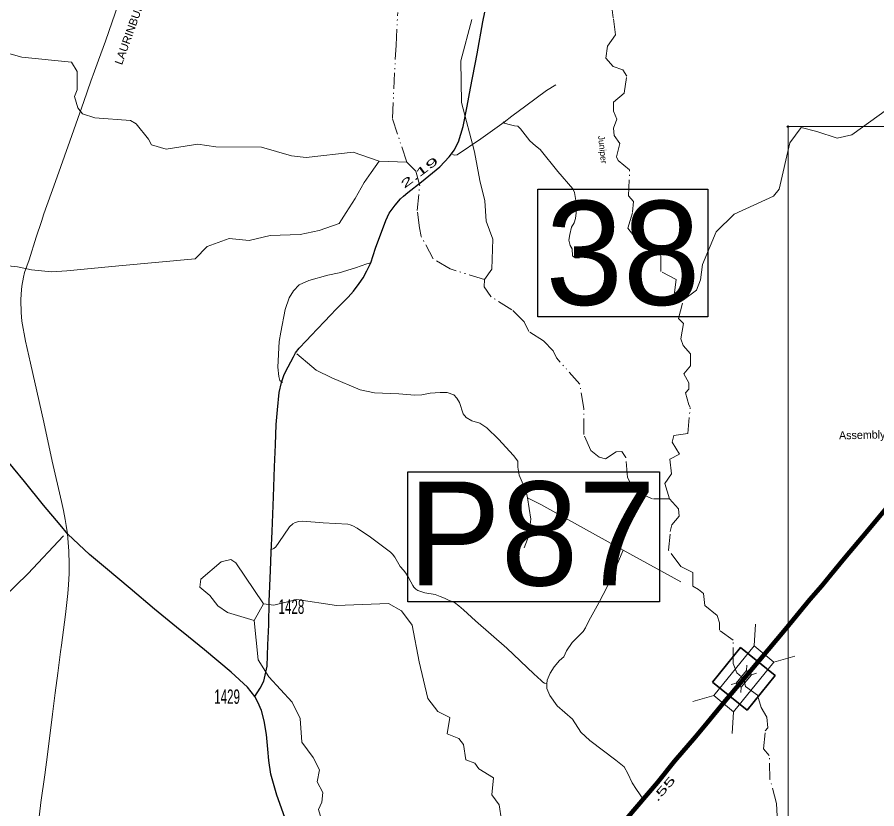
# Model space of a CAD drawing. Extents: x 546621 to 580268, y 97765 to 143943.
# Drawn here: x 569101 to 571786, y 118729 to 121203 of the extents above; entities that cross this region are included whole.
import ezdxf
from ezdxf.enums import TextEntityAlignment as Align

# ---------------------------------------------------------------- set-up
doc = ezdxf.new("R2010")
doc.units = 0
doc.header["$LTSCALE"] = 10
doc.header["$PDMODE"] = 32
doc.header["$PDSIZE"] = 5
doc.linetypes.add('DASH_DOUBLE_DOT', pattern=[9.2, 5, -1.2, 0.3, -1.2, 0.3, -1.2])
doc.linetypes.add('LONG_DASHED', pattern=[7.5, 6, -1.5])
for name, color, linetype in [('1', 7, 'Continuous'), ('14', 7, 'Continuous'), ('21', 7, 'Continuous')]:
    doc.layers.add(name, color=color, linetype=linetype)
for name, color, linetype, lineweight in [('17', 7, 'Continuous', 25), ('22', 7, 'Continuous', 25), ('28', 7, 'Continuous', 25), ('31', 7, 'Continuous', 35), ('32', 7, 'Continuous', 25), ('35', 7, 'Continuous', 13), ('44', 7, 'Continuous', 13), ('50', 7, 'Continuous', 13), ('59', 7, 'DASH_DOUBLE_DOT', 13), ('60', 7, 'Continuous', 13), ('62', 7, 'Continuous', 13), ('63', 7, 'Continuous', 13), ('8', 7, 'Continuous', 13)]:
    doc.layers.add(name, color=color, linetype=linetype, lineweight=lineweight)

msp = doc.modelspace()

# ---------------------------------------------------------------- linework, layer by layer
at = {"layer": '1'}
msp.add_point((571509.1, 120861.17), dxfattribs=at)
at = {"layer": '28', "lineweight": 120}
for points in [[(571371.01, 119135.03), (571419.99, 119193.42), (571500.9, 119290.59), (571577.58, 119383.51), (571614.54, 119426.28), (571641.65, 119458.93), (571686.01, 119512.27), (571758.22, 119598.9), (571809.16, 119659.88), (571890.79, 119756.62), (571974.7, 119857.92), (572026.26, 119917.36), (572045.1, 119940.81), (572076.35, 119978.05), (572112.11, 120020.58), (572156.57, 120075.76), (572213.28, 120141.88), (572295.16, 120239.05)], [(570804.13, 118456.92), (570912.15, 118589.25), (571009.95, 118704.34), (571063.84, 118767.54), (571100.89, 118810.7), (571154.24, 118877.51), (571220.2, 118954.05), (571256.97, 118997.22), (571308.5, 119061.01), (571371.01, 119135.03)]]:
    msp.add_lwpolyline(points, dxfattribs=at)
at = {"layer": '31', "lineweight": 25}
for points in [[(570727.03, 120665.61), (571258.96, 120665.61), (571258.96, 120266.38), (570727.03, 120266.38)], [(570321.43, 119781.88), (571107.98, 119781.88), (571107.98, 119376.01), (570321.43, 119376.01)]]:
    msp.add_lwpolyline(points, close=True, dxfattribs=at)
at = {"layer": '31'}
msp.add_lwpolyline([(571273.23, 119124.88), (571360.78, 119232.8), (571468.78, 119145.19), (571381.24, 119037.26)], close=True, dxfattribs=at)
at = {"layer": '32'}
for points in [[(569843.72, 119080.12), (569860.69, 119105.69), (569872.14, 119127.78), (569881.93, 119174.7), (569884.52, 119241.02), (569887.25, 119304.38), (569888.76, 119376.98), (569892.88, 119473.24), (569894.35, 119531.2), (569897.72, 119595.77), (569901.84, 119704.29), (569905.29, 119797.58), (569908.02, 119867.04), (569910.13, 119929.8), (569914.27, 119975.62), (569919.5, 120030.3), (569927.27, 120061.8), (569935.45, 120085.94), (569947.29, 120110.78), (569964.05, 120141.47), (569970.92, 120153.61), (569982.01, 120168.49), (570003.63, 120191.25), (570020.73, 120209.6), (570038, 120228.51), (570062.42, 120253.33), (570078.37, 120270.51), (570099.11, 120292.12), (570118.33, 120310.94), (570135.09, 120328.53), (570151.45, 120347.35), (570169.44, 120370.67), (570182.11, 120388.26), (570193.56, 120410.77), (570206.15, 120435.65), (570220.44, 120480.88), (570228.21, 120501.34), (570232.71, 120514.43), (570252.3, 120567.45), (570263.34, 120590.77), (570282.11, 120615.6), (570298.87, 120635.24), (570307.46, 120643.83), (570320.95, 120655.7), (570364.29, 120688.43), (570421.01, 120735.7), (570450.85, 120766.38), (570454.53, 120771.7), (570466.39, 120787.65), (570480.23, 120814.05), (570494.54, 120861.51), (570506.81, 120924.92), (570516.97, 120981.57), (570538.25, 121088.98), (570555.82, 121188.65), (570561.52, 121218.84)], [(569259.67, 119586.91), (569235.2, 119616.02), (569183.51, 119678.21), (569124.34, 119752.26), (569055.47, 119835.66)], [(569843.72, 119080.12), (569820.53, 119109), (569769.52, 119156.44), (569686.28, 119225.31), (569636.39, 119266.22), (569598.68, 119296.82), (569529.83, 119353.07), (569453.65, 119417.31), (569377.2, 119481.89), (569327.19, 119523.59), (569259.67, 119586.91)], [(569968.91, 118614.75), (569942.82, 118687.36), (569911.97, 118771.24), (569893.13, 118836.99), (569887.34, 118879.83), (569883.96, 118915.6), (569879.61, 118960.88), (569872.84, 119003.42), (569864.15, 119035.81), (569852.62, 119062.66), (569843.72, 119080.12)]]:
    msp.add_lwpolyline(points, dxfattribs=at)
at = {"layer": '35'}
for points in [[(570458.54, 120776.45), (570465.86, 120772.17), (570475.43, 120772.87), (570549.81, 120822.59), (570622.69, 120874.98), (570646.43, 120894.26), (570690.35, 120926.01), (570754.83, 120974.08), (570783.38, 120992.15)], [(570619.59, 120876.56), (570623.68, 120872.24), (570634.05, 120868.58), (570654.79, 120863.08), (570665.16, 120862.47), (570673.09, 120853.93), (570702.98, 120816.69), (570720.67, 120800.82), (570735.31, 120789.22), (570790.21, 120720.85), (570836.57, 120667.13), (570842.01, 120654.71), (570846.28, 120630.29), (570848.11, 120608.31), (570846.89, 120591.22), (570845.67, 120574.13), (570841.4, 120560.7), (570832.25, 120547.27), (570827.37, 120523.46), (570824.32, 120506.37), (570828.59, 120489.88), (570835.3, 120478.9), (570835.91, 120457.53), (570843.84, 120450.82), (570857.26, 120450.82)], [(570206.15, 120435.65), (570193.7, 120431.99), (570158.3, 120419.79), (570107.13, 120404.01), (570071.73, 120396.57), (570012.23, 120380.19), (569982.02, 120366.38), (569964.33, 120347.45), (569950.91, 120325.48), (569938.71, 120289.46), (569924.68, 120218.65), (569919.92, 120189.75), (569915.65, 120109.78), (569918.09, 120080.47), (569921.14, 120067.65), (569929.83, 120061.05)], [(569974.45, 120150.96), (570021.18, 120111), (570035.44, 120099.45), (570084.22, 120075.64), (570173.07, 120038.35), (570217.6, 120028.59), (570293.52, 120025.59), (570342.93, 120021.93), (570364.89, 120023.15), (570391.12, 120028.03), (570422.84, 120030.47), (570444.19, 120029.86), (570464.93, 120022.54), (570474.69, 120012.16), (570482.62, 119999.34), (570494.21, 119963.94), (570503.36, 119951.73), (570521.05, 119941.96), (570546.67, 119934.02), (570568.21, 119919.21), (570604.2, 119883.8), (570651.78, 119833.13), (570664.59, 119815.43), (570665.2, 119796.51), (570669.47, 119772.09), (570690.82, 119720.2), (570695.7, 119701.28), (570705.45, 119634.49), (570701.79, 119600.92), (570695.08, 119571.61), (570684.71, 119544.76)], [(570695.7, 119701.28), (570737.17, 119680.28), (570993.98, 119537.43), (571174.15, 119438.45)], [(569895.91, 119539.76), (569903.05, 119542.74), (569909.3, 119547.5), (569918.82, 119561.2), (569951.84, 119610.32), (569962.55, 119619.85), (569969.09, 119624.01), (569981.29, 119627.29), (569993.49, 119628.18), (570056.86, 119622.82), (570134.5, 119618.36), (570141.64, 119616.57), (570149.97, 119613.59), (570163.66, 119606.45), (570204.71, 119578.17), (570267.18, 119530.83), (570273.43, 119524.88), (570280.87, 119515.65), (570297.83, 119486.77), (570308.24, 119475.16), (570315.68, 119465.34), (570322.52, 119454.02), (570330.55, 119438.24), (570337.1, 119426.63), (570340.67, 119421.57), (570346.32, 119415.92), (570353.16, 119411.45), (570374.58, 119404.01), (570406.41, 119398.35), (570422.18, 119392.1), (570435.57, 119387.04), (570448.95, 119381.08), (570467.1, 119373.64), (570481.08, 119363.52), (570495.36, 119351.02), (570533.14, 119316.48), (570630.43, 119231.34), (570714.62, 119150.66), (570738.12, 119130.12), (570743.18, 119124.76), (570748.83, 119121.48), (570755.47, 119120.01)], [(570993.98, 119537.43), (570979.82, 119503.04), (570945.66, 119424.29), (570918.2, 119372.41), (570886.48, 119316.24), (570876.72, 119294.27), (570869.4, 119283.28), (570854.15, 119268.02), (570835.24, 119248.48), (570817.55, 119222.23), (570808.54, 119203.64), (570795.12, 119192.04), (570778.65, 119173.12), (570766.45, 119152.97), (570756.69, 119130.99), (570755.47, 119120.01), (570756.08, 119104.74), (570765.23, 119083.38), (570787.8, 119050.41), (570835.38, 119009.51), (570862.13, 118968.86), (570890.19, 118942), (570971.32, 118880.95), (570997.45, 118859.83), (571008.43, 118839.68), (571022.46, 118810.38), (571035.88, 118789.63), (571056.3, 118758.69)]]:
    msp.add_lwpolyline(points, dxfattribs=at)
at = {"layer": '44'}
for points in [[(569417.63, 121245.69), (569377.34, 121128.28), (569354.96, 121068.8), (569342.83, 121034.49), (569331.48, 121003.52), (569309.77, 120939.58), (569265.47, 120815.49), (569220.94, 120690.06), (569184.43, 120588.25), (569176.64, 120565.08), (569160.5, 120515.62), (569138.13, 120444.77), (569123.77, 120405.56), (569120.43, 120391.08), (569115.86, 120362.34), (569113.64, 120338.06), (569112.52, 120318.46), (569113.53, 120280.36), (569115.31, 120252.73), (569127, 120190.8), (569142.47, 120121.74), (569169.63, 120002.1), (569184.66, 119937.05), (569210.92, 119815.18), (569239.64, 119689.31), (569246.1, 119661.02), (569251.44, 119633.61), (569253.89, 119614.68), (569258.18, 119587.96)], [(569258.18, 119587.96), (569262.13, 119534.7), (569263.69, 119493.93), (569263.69, 119464.52), (569261.79, 119429.1), (569259.79, 119401.69), (569252.11, 119336.64), (569239.64, 119240.62), (569236.53, 119219.46), (569227.96, 119153.07), (569220.27, 119091.58), (569211.93, 119024.74), (569196.12, 118898.42), (569187.1, 118835.37), (569175.53, 118748.71), (569170.85, 118712.17), (569161.84, 118643.78), (569146.03, 118522.81), (569130.67, 118403.39), (569121.87, 118334.77), (569105.84, 118210.68), (569094.27, 118131.59)]]:
    msp.add_lwpolyline(points, dxfattribs=at)
at = {"layer": '50'}
for p, q in [((571407.03, 119305.85), (571402.93, 119237.9)), ((571530.71, 119205.54), (571465.07, 119187.5)), ((571276.95, 119082.56), (571211.3, 119064.53)), ((571339.08, 119032.17), (571334.99, 118964.22))]:
    msp.add_line(p, q, dxfattribs=at)
at = {"layer": '50', "linetype": 'LONG_DASHED'}
for p, q in [((571380.01, 119177.74), (571378.99, 119160.75)), ((571410.93, 119152.66), (571394.52, 119148.15)), ((571347.49, 119121.92), (571331.08, 119117.41)), ((571363.03, 119109.32), (571362, 119092.33))]:
    msp.add_line(p, q, dxfattribs=at)
at = {"layer": '50'}
msp.add_lwpolyline([(571339.08, 119032.17), (571465.07, 119187.5), (571402.93, 119237.9), (571276.95, 119082.56)], close=True, dxfattribs=at)
at = {"layer": '50', "linetype": 'LONG_DASHED'}
msp.add_lwpolyline([(571363.03, 119109.32), (571394.52, 119148.15), (571378.99, 119160.75), (571347.49, 119121.92)], close=True, dxfattribs=at)
at = {"layer": '59', "linetype": 'Continuous'}
for points in [[(570318.31, 120750.14), (570231.75, 120752.86), (570150.69, 120781.49), (570003.44, 120764.42), (569957.75, 120769.34), (569863.88, 120797.22), (569721.5, 120798.05), (569665.75, 120806.17), (569566.69, 120791.16), (569520.94, 120804.07), (569510.88, 120822.27), (569472.81, 120870.05), (569455.12, 120880.41), (569343.56, 120888.63), (569305.44, 120901.4), (569290.19, 120919.7), (569280.12, 120954.91), (569288.06, 120975.77), (569288.06, 121033.77), (569270.69, 121062.14), (569115.56, 121078.23), (568988.75, 121113.78), (568920.5, 121150.15), (568711.06, 121470.42)], [(570560.62, 120383.2), (570583.5, 120415.75), (570586.56, 120509.71), (570566.44, 120566.14), (570561.56, 120629.25), (570546.62, 120692.55), (570529.25, 120781.94), (570489.31, 120936.78), (570487.5, 121066.84), (570521, 121196.21)], [(571182.44, 120319.77), (571223.25, 120349.97), (571236.06, 120382.72), (571241.56, 120430.62), (571285.12, 120532.78), (571341.25, 120587.68), (571463.5, 120643.26), (571481.12, 120665.91), (571515, 120810.27), (571550.62, 120858.57), (571598.81, 120845.59), (571662.19, 120825.33), (571708.25, 120835.42), (571820.12, 120916.2), (571871.31, 120989.2), (571909.69, 121030.45), (571930.12, 121088.05), (571999.31, 121186.7)], [(570656.62, 118558.79), (570646.88, 118653.02), (570613.94, 118693.69), (570606.62, 118741.84), (570583.75, 118772.3), (570589.25, 118826.22), (570543.56, 118854.12), (570531.06, 118871.39), (570503, 118881.94), (570495.69, 118930.12), (570480.44, 118948.43), (570444.75, 118963.13), (570452.69, 119013.98), (570414.94, 119032.74), (570384.44, 119073.36), (570357, 119187.95), (570334.75, 119302.42), (570301.81, 119348.09), (570261.31, 119370.91), (570098.81, 119364.16), (569974.5, 119382.63), (569903.12, 119365.05), (569870.25, 119369.72)], [(570034.5, 118602.23), (570039.69, 118655.13), (570054.94, 118683.84), (570042.44, 118727.09), (570052.81, 118749.89), (570055.56, 118779.86), (570037.88, 118813.22), (570045.5, 118851.07), (570025.38, 118889.48), (569990, 118937.2), (569985.44, 119011.32), (569960.12, 119061.82), (569887, 119141.32), (569854.06, 119194.98), (569841.88, 119317.27)]]:
    msp.add_lwpolyline(points, dxfattribs=at)
at = {"layer": '59'}
for points in [[(571182.44, 120319.77), (571154.69, 120342.33), (571159.88, 120383.23), (571111.75, 120408.2), (571112, 120459.22), (571101.94, 120472.42), (571038.56, 120505.7), (571008.38, 120543.3), (571023.62, 120594.02), (571026.38, 120626.98), (571011.12, 120645.28), (571014.19, 120726.25), (570978.81, 120754.95), (570973.62, 120767.05), (570984, 120807.86), (570966.31, 120833.22), (570963.88, 120856.27), (570974.25, 120884.08), (570964.19, 120909.28), (570964.19, 120937.29), (570997.44, 120965.63), (571005.38, 121018.5), (570992.56, 121038.75), (570962.38, 121049.36), (570939.5, 121074.81), (570944.69, 121112.73), (570970.31, 121148.23), (570963, 121201.38), (570953.25, 121272.59)], [(570318.31, 120750.14), (570273.19, 120887.08), (570284.5, 121115.91), (570290, 121217.83)], [(570560.62, 120383.2), (570453.94, 120416.34), (570400.62, 120447.41), (570363.12, 120518.18), (570357.94, 120544.28), (570350.62, 120599.45), (570358.56, 120676.32), (570346.06, 120721.56), (570318.31, 120750.14)], [(571139.12, 119697.47), (571085.81, 119697.54), (571030, 119722.65), (571007.44, 119764.12), (571002.56, 119827.23), (570989.81, 119845.48), (570972.12, 119844.84), (570938.88, 119822.49), (570918.75, 119827.9), (570893.5, 119848.42), (570870.94, 119898.88), (570871.25, 119979.91), (570858.75, 120056.16), (570785.56, 120138.65), (570775.5, 120160.86), (570745.06, 120191.48), (570699.62, 120220.39), (570684.38, 120250.7), (570646.56, 120288.46), (570580.44, 120329.8), (570560.31, 120360.2), (570560.62, 120383.2)], [(571139.12, 119697.47), (571124.19, 119745.78), (571144.62, 119776.38), (571139.75, 119821.48), (571170.25, 119836.88), (571147.69, 119875.34), (571152.88, 119895.25), (571195.81, 119902.4), (571203.75, 119984.26), (571198.88, 119991.36), (571188.81, 120029.58), (571199.19, 120040.36), (571199.19, 120060.36), (571183.94, 120088.67), (571204.38, 120113.28), (571204.69, 120151.29), (571181.81, 120176.74), (571174.5, 120197.91), (571182.12, 120245.76), (571166.88, 120261.05), (571182.44, 120319.77)], [(571371.01, 119135.03), (571349.14, 119153.86), (571337.56, 119183.38), (571337.88, 119256.4), (571294.88, 119287.26), (571294.88, 119310.25), (571287.25, 119333.41), (571249.5, 119364.18), (571244.62, 119402.28), (571229.38, 119414.59), (571211.69, 119424.95), (571211.69, 119467.97), (571173.88, 119486.73), (571135.81, 119537.5), (571141.25, 119595.4), (571146.44, 119616.31), (571169.31, 119643.86), (571166.88, 119666.91), (571139.12, 119697.47)], [(571404.62, 118308.8), (571400.06, 118377.92), (571410.38, 118418.71), (571438.44, 118469.17), (571471.69, 118504.52), (571481.75, 118507.31), (571507.31, 118544.8), (571507.62, 118569.82), (571492.38, 118596.12), (571423.81, 118621.5), (571424.12, 118641.51), (571467.38, 118676.66), (571475, 118705.5), (571472.88, 118745.56), (571452.75, 118821.97), (571450.62, 118896.04), (571432.94, 118916.41), (571438.12, 118972.32), (571445.75, 118982.16), (571443.31, 119015.22), (571425.62, 119045.59), (571413.44, 119083.84), (571376.6, 119111.12), (571371.01, 119135.03)]]:
    msp.add_lwpolyline(points, dxfattribs=at)
at = {"layer": '60'}
msp.add_line((569841.88, 119317.27), (569870.25, 119369.72), dxfattribs=at)
msp.add_lwpolyline([(569841.88, 119317.27), (569758.38, 119342.95), (569727.88, 119363.56), (569702.56, 119396.05), (569672.12, 119421.68), (569674.88, 119446.63), (569738.56, 119500.38), (569769.06, 119507.77), (569784.25, 119497.47), (569870.25, 119369.72)], dxfattribs=at)
at = {"layer": '62'}
for points in [[(569042.7, 120429.59), (569102.23, 120423.32), (569146.09, 120413.91), (569208.75, 120407.64), (569255.74, 120410.78), (569418.65, 120426.46), (569656.76, 120448.4), (569694.35, 120486.02), (569763.28, 120511.11), (569825.93, 120504.84), (569891, 120520.33), (569984.99, 120523.46), (570044.51, 120536), (570107.17, 120557.95), (570129.1, 120592.44), (570157.3, 120636.33), (570185.49, 120686.49), (570207.43, 120717.85), (570231.75, 120752.86)], [(568640.62, 118806.1), (568633.74, 118839.55), (568635.69, 118859.05), (568647.38, 118882.45), (568661.02, 118911.7), (568690.25, 118946.8), (568733.12, 118999.45), (568781.83, 119067.7), (568900.69, 119227.6), (568949.41, 119278.3), (569019.56, 119352.4), (569134.52, 119463.54), (569245.35, 119581.81)]]:
    msp.add_lwpolyline(points, dxfattribs=at)
at = {"layer": '63'}
msp.add_lwpolyline([(574677.12, 117274.25), (574677.12, 120861.17), (571509.1, 120861.17), (571509.1, 117274.05)], dxfattribs=at)

# ---------------------------------------------------------------- texts
at = {"layer": '14', "width": 1.05}
msp.add_text('LAURINBURG', height=25, rotation=70.289, dxfattribs=at).set_placement((569467.09, 121160.51), align=Align.CENTER)
at = {"layer": '17'}
for s, rotation, width, p in [('2.19', 37.059, 2.1, (570364.91, 120707.69)), ('.55', 49.362, 1.95, (571130.11, 118783.33))]:
    msp.add_text(s, height=25, rotation=rotation, dxfattribs=dict(at, width=width)).set_placement(p, align=Align.CENTER)
at = {"layer": '21'}
msp.add_text('Juniper', height=20, rotation=276.221, dxfattribs=at).set_placement((570920.28, 120788.15), align=Align.CENTER)
at = {"layer": '22'}
msp.add_text('Assembly of God', height=25, rotation=1.26, dxfattribs=at).set_placement((571795.93, 119886.31), align=Align.CENTER)
at = {"layer": '31'}
for s, p in [('38', (570751.77, 120303.98)), ('P87', (570321.97, 119426.93))]:
    msp.add_text(s, height=325, dxfattribs=at).set_placement(p)
at = {"layer": '8', "width": 0.6}
for s, p in [('1428', (569957.88, 119338.26)), ('1429', (569756.92, 119057.04))]:
    msp.add_text(s, height=45, dxfattribs=at).set_placement(p, align=Align.CENTER)

doc.saveas('drawing.dxf')
